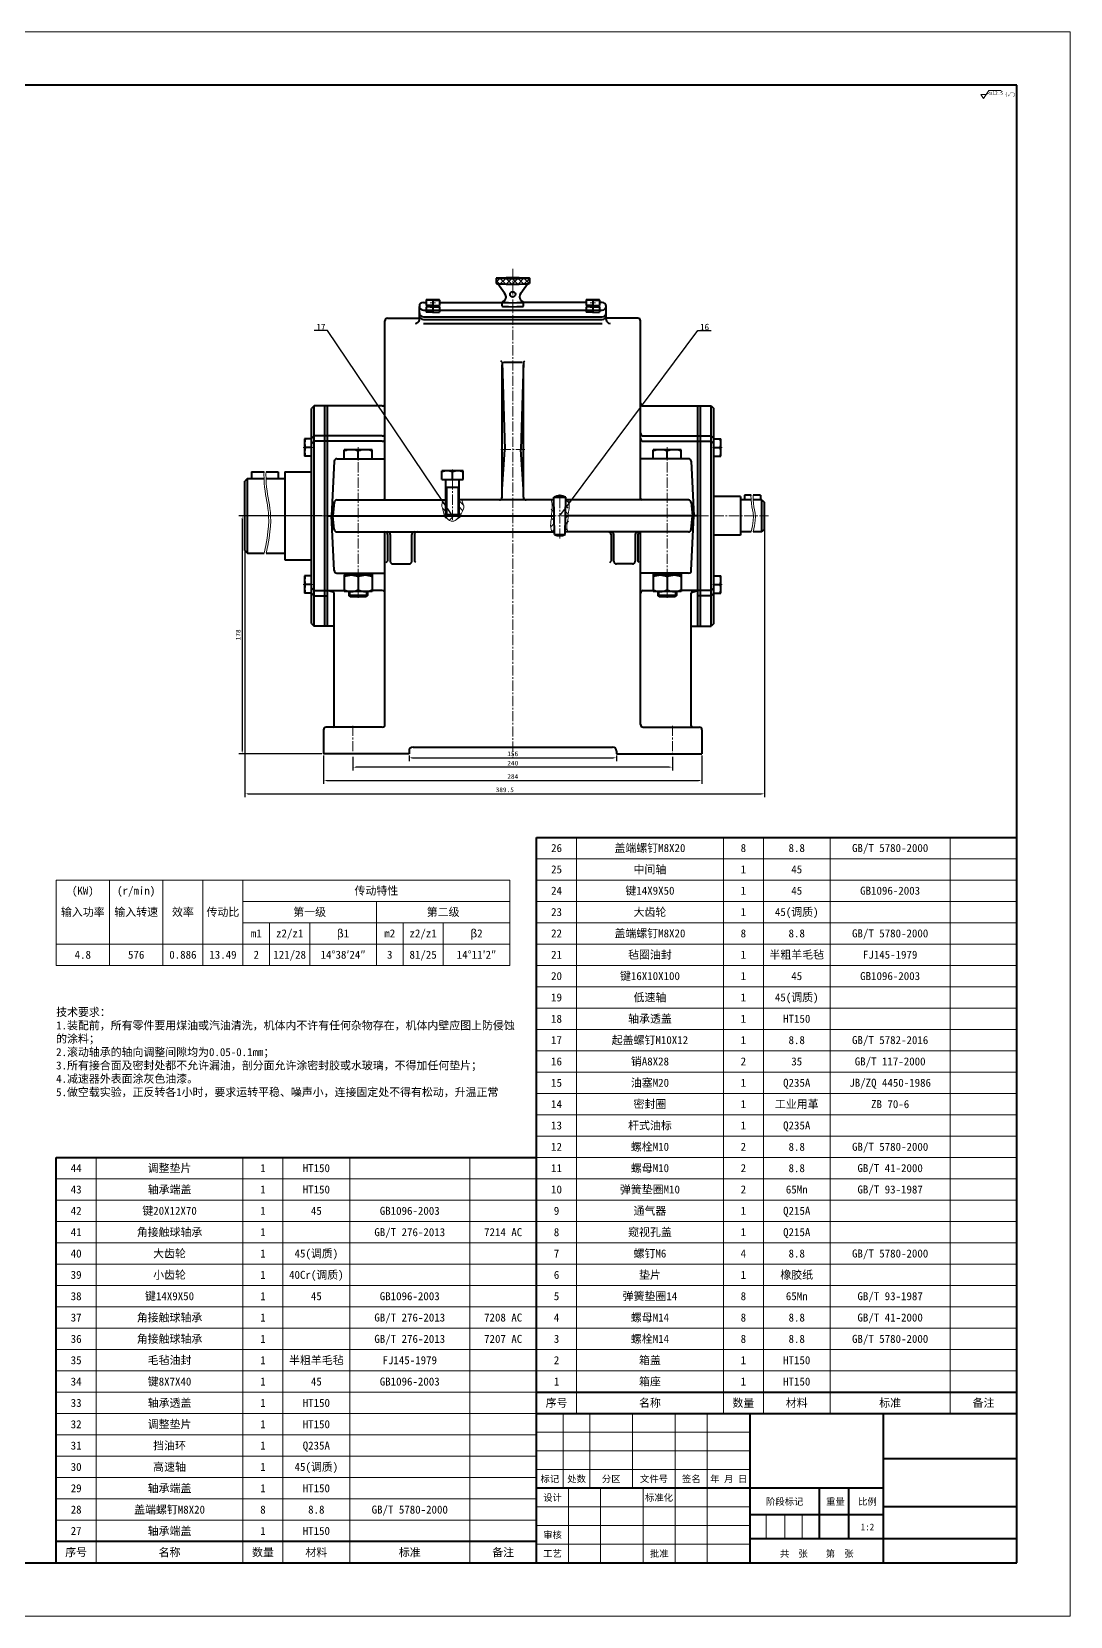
# Model space of a CAD drawing. Header units: millimetres. Extents: x -20 to 821, y -20 to 574.
# Drawn here: x 432 to 821, y -20 to 574 of the extents above; entities that cross this region are included whole.
import ezdxf
from ezdxf.enums import TextEntityAlignment as Align

# ---------------------------------------------------------------- set-up
doc = ezdxf.new("R2010")
doc.units = ezdxf.units.MM
doc.linetypes.add('CENTER2', pattern=[28.575000000000003, 19.05, -3.175, 3.175, -3.175])
for name, color, linetype, lineweight in [('中心线', 1, 'CENTER2', 20), ('剖面线', 4, 'Continuous', 20), ('尺寸', 3, 'Continuous', 20), ('文字', 7, 'Continuous', 20), ('标注', 7, 'Continuous', 20), ('粗实线', 7, 'Continuous', 40), ('细实线', 7, 'Continuous', 20)]:
    doc.layers.add(name, color=color, linetype=linetype, lineweight=lineweight)
doc.styles.add('SongTi', font='', dxfattribs={"height": 2.5})
doc.styles.get('SongTi').set_extended_font_data('SimSun', bold=True)
doc.dimstyles.new('ISO-25', dxfattribs={"dimtxt": 2.5, "dimasz": 2.5, "dimexe": 1.25, "dimexo": 0.625, "dimtad": 1, "dimdsep": 46, "dimtxsty": 'Standard', "dimcen": 2.5, "dimadec": 0, "dimazin": 0, "dimtfac": 1, "dimtmove": 0, "dimatfit": 3, "dimfxl": 1, "dimarcsym": 0})
pattern_1 = [(45, (0, 0), (-1.122532015133644, 1.122532015133644), [])]
pattern_2 = [(135, (0, 0), (-1.122532015133644, -1.122532015133644), [])]

# ---------------------------------------------------------------- blocks, each defined once
blk = doc.blocks.new('*D32')
at = {"layer": 'Defpoints', "color": 0, "linetype": 'Continuous'}
for p in [(552.22, 302.808), (552.22, 298.308), (671.97, 302.808)]:
    blk.add_point(p, dxfattribs=at)
at = {"layer": '尺寸', "color": 0, "linetype": 'Continuous', "lineweight": -2}
for p, q in [((552.22, 302.183), (552.22, 297.058)), ((670.72, 298.308), (553.47, 298.308)), ((671.97, 302.183), (671.97, 297.058))]:
    blk.add_line(p, q, dxfattribs=at)
at = {"layer": '尺寸', "color": 0, "linetype": 'Continuous'}
for points in [[(553.47, 298.5163333333333), (553.47, 298.0996666666667), (552.22, 298.308)], [(670.72, 298.5163333333333), (670.72, 298.0996666666667), (671.97, 298.308)]]:
    blk.add_solid(points, dxfattribs=at)
at = {"layer": '尺寸', "color": 0, "linetype": 'Continuous', "lineweight": 20, "insert": (612.095, 299.808), "char_height": 1.75, "attachment_point": 5}
blk.add_mtext('\\A3;240', dxfattribs=at)
blk = doc.blocks.new('*D33')
at = {"layer": 'Defpoints', "color": 0, "linetype": 'Continuous'}
for p in [(573.22, 303.308), (650.97, 303.308), (650.97, 301.808)]:
    blk.add_point(p, dxfattribs=at)
at = {"layer": '尺寸', "color": 0, "linetype": 'Continuous', "lineweight": -2}
for p, q in [((573.22, 302.683), (573.22, 300.558)), ((574.47, 301.808), (649.72, 301.808)), ((650.97, 302.683), (650.97, 300.558))]:
    blk.add_line(p, q, dxfattribs=at)
at = {"layer": '尺寸', "color": 0, "linetype": 'Continuous'}
for points in [[(574.47, 302.0163333333333), (574.47, 301.5996666666667), (573.22, 301.808)], [(649.72, 302.0163333333333), (649.72, 301.5996666666667), (650.97, 301.808)]]:
    blk.add_solid(points, dxfattribs=at)
at = {"layer": '尺寸', "color": 0, "linetype": 'Continuous', "lineweight": 20, "insert": (612.095, 303.308), "char_height": 1.75, "attachment_point": 5}
blk.add_mtext('\\A3;156', dxfattribs=at)
blk = doc.blocks.new('*D34')
at = {"layer": 'Defpoints', "color": 0, "linetype": 'Continuous'}
for p in [(541.22, 303.308), (682.97, 303.308), (682.97, 293.308)]:
    blk.add_point(p, dxfattribs=at)
at = {"layer": '尺寸', "color": 0, "linetype": 'Continuous', "lineweight": -2}
for p, q in [((541.22, 302.683), (541.22, 292.058)), ((682.97, 302.683), (682.97, 292.058)), ((542.47, 293.308), (681.72, 293.308))]:
    blk.add_line(p, q, dxfattribs=at)
at = {"layer": '尺寸', "color": 0, "linetype": 'Continuous'}
for points in [[(542.47, 293.5163333333333), (542.47, 293.0996666666667), (541.22, 293.308)], [(681.72, 293.5163333333333), (681.72, 293.0996666666667), (682.97, 293.308)]]:
    blk.add_solid(points, dxfattribs=at)
at = {"layer": '尺寸', "color": 0, "linetype": 'Continuous', "lineweight": 20, "insert": (612.095, 294.808), "char_height": 1.75, "attachment_point": 5}
blk.add_mtext('\\A3;284', dxfattribs=at)
blk = doc.blocks.new('*D35')
at = {"layer": 'Defpoints', "color": 0, "linetype": 'Continuous'}
for p in [(511.72, 392.468), (706.47, 392.468), (706.47, 288.308)]:
    blk.add_point(p, dxfattribs=at)
at = {"layer": '尺寸', "color": 0, "linetype": 'Continuous', "lineweight": -2}
for p, q in [((511.72, 391.843), (511.72, 287.058)), ((706.47, 391.843), (706.47, 287.058)), ((512.97, 288.308), (705.22, 288.308))]:
    blk.add_line(p, q, dxfattribs=at)
at = {"layer": '尺寸', "color": 0, "linetype": 'Continuous'}
for points in [[(512.97, 288.5163333333333), (512.97, 288.0996666666667), (511.72, 288.308)], [(705.22, 288.5163333333333), (705.22, 288.0996666666667), (706.47, 288.308)]]:
    blk.add_solid(points, dxfattribs=at)
at = {"layer": '尺寸', "color": 0, "linetype": 'Continuous', "lineweight": 20, "insert": (609.095, 289.808), "char_height": 1.75, "attachment_point": 5}
blk.add_mtext('389.5', dxfattribs=at)
blk = doc.blocks.new('*D36')
at = {"layer": 'Defpoints', "color": 0, "linetype": 'Continuous'}
for p in [(541.22, 392.468), (510.72, 303.308), (541.22, 303.308)]:
    blk.add_point(p, dxfattribs=at)
at = {"layer": '尺寸', "color": 0, "linetype": 'Continuous', "lineweight": -2}
for p, q in [((540.595, 392.468), (509.4700000000001, 392.468)), ((510.7200000000001, 391.218), (510.72, 304.558)), ((540.595, 303.308), (509.47, 303.308))]:
    blk.add_line(p, q, dxfattribs=at)
at = {"layer": '尺寸', "color": 0, "linetype": 'Continuous'}
for points in [[(510.5116666666668, 391.218), (510.9283333333334, 391.218), (510.7200000000001, 392.468)], [(510.5116666666667, 304.558), (510.9283333333333, 304.558), (510.72, 303.308)]]:
    blk.add_solid(points, dxfattribs=at)
at = {"layer": '尺寸', "color": 0, "linetype": 'Continuous', "lineweight": 20, "insert": (509.22, 347.888), "char_height": 1.75, "attachment_point": 5, "rotation": 90}
blk.add_mtext('\\A3;178', dxfattribs=at)

msp = doc.modelspace()

# ---------------------------------------------------------------- hatches: boundary and pattern name
at = {"layer": '剖面线', "linetype": 'Continuous', "lineweight": 20}
h = msp.add_hatch(dxfattribs=at)
h.set_pattern_fill('ANSI37', color=4, scale=0.5, style=0)
h.set_pattern_definition([(45, (0, 0), (-1.122532015133644, 1.122532015133644), []), (135, (0, 0), (-1.122532015133644, -1.122532015133644), [])])
edge = h.paths.add_edge_path()
edge.add_ellipse((612.095, 481.6040916901273), major_axis=(-6.249999999999999, 6.938893903907227e-16), ratio=0.03392036226041215, start_angle=0, end_angle=179.9999999999998)
edge.add_line((618.345, 481.6040916901273), (618.345, 479.6052426122586))
edge.add_ellipse((612.095, 479.6052426122586), major_axis=(-6.249999999999999, 6.938893903907227e-16), ratio=0.03392036226041215, start_angle=0, end_angle=179.9999999999998, ccw=False)
edge.add_line((605.845, 479.6052426122586), (605.845, 481.6040916901273))
h = msp.add_hatch(dxfattribs=at)
h.set_pattern_fill('ANSI31', color=4, scale=0.5, angle=90, style=0)
h.set_pattern_definition(pattern_2)
edge = h.paths.add_edge_path()
edge.add_line((585.97, 398.468), (586.97, 398.468))
edge.add_line((586.97, 398.468), (586.97, 392.468))
edge.add_line((586.97, 392.468), (586.47, 392.468))
edge.add_spline(control_points=[(586.47, 392.468), (586.4699293721375, 392.4679527355603), (586.5950556216993, 394.270780369084), (585.5303684681913, 395.4129043342393), (585.2599466525427, 396.7098964713067), (585.970070274771, 398.4680477878517), (585.97, 398.468)], knot_values=[0, 0, 0, 0, 0.0002549509756715196, 3.092329507806417, 6.102474863931274, 6.102729814906946, 6.102729814906946, 6.102729814906946, 6.102729814906946], degree=3, periodic=0)
h = msp.add_hatch(dxfattribs=at)
h.set_pattern_fill('ANSI31', color=4, scale=0.5, angle=90, style=0)
h.set_pattern_definition(pattern_2)
edge = h.paths.add_edge_path()
edge.add_line((592.97, 398.468), (591.97, 398.468))
edge.add_line((591.97, 398.468), (591.97, 392.468))
edge.add_line((591.97, 392.468), (592.47, 392.468))
edge.add_spline(control_points=[(592.47, 392.468), (592.4700708490144, 392.4680469322851), (592.3371340975792, 393.7623752715128), (594.547206251006, 395.3644886104032), (593.3977609363141, 397.2092821543167), (592.9699861665558, 398.4679907041084), (592.97, 398.468)], knot_values=[0, 0, 0, 0, 0.0002549509756713809, 3.250004951360327, 6.342285663472355, 6.342335663472342, 6.342335663472342, 6.342335663472342, 6.342335663472342], degree=3, periodic=0)
h = msp.add_hatch(dxfattribs=at)
h.set_pattern_fill('ANSI31', color=4, scale=0.5, angle=90, style=0)
h.set_pattern_definition(pattern_2)
edge = h.paths.add_edge_path()
edge.add_spline(control_points=[(626.595, 392.468), (626.5950141247262, 392.4680088470271), (625.7473923759655, 394.9375661436831), (627.3317678741436, 396.0042909467127), (626.4878430797373, 398.4679910553681), (626.4878571428571, 398.468)], knot_values=[0, 0, 0, 0, 4.999999998744897e-05, 6.000906572343393, 6.00095657234338, 6.00095657234338, 6.00095657234338, 6.00095657234338], degree=3, periodic=0)
edge.add_line((626.4878571428571, 398.468), (627.4878571428571, 398.468))
edge.add_line((627.4878571428571, 398.468), (627.595, 392.468))
edge.add_line((627.595, 392.468), (626.595, 392.468))
h = msp.add_hatch(dxfattribs=at)
h.set_pattern_fill('ANSI31', color=4, scale=0.5, angle=90, style=0)
h.set_pattern_definition(pattern_2)
edge = h.paths.add_edge_path()
edge.add_spline(control_points=[(632.845, 392.468), (632.8450141044576, 392.4680088793048), (631.9986077421269, 394.9356292482247), (633.8021082319443, 395.9946523135803), (632.9521286931416, 398.4679912159892), (632.9521428571429, 398.468)], knot_values=[0, 0, 0, 0, 4.999999998744897e-05, 6.000906572343393, 6.00095657234338, 6.00095657234338, 6.00095657234338, 6.00095657234338], degree=3, periodic=0)
edge.add_line((632.9521428571429, 398.468), (631.9521428571429, 398.468))
edge.add_line((631.9521428571429, 398.468), (631.845, 392.468))
edge.add_line((631.845, 392.468), (632.845, 392.468))
h = msp.add_hatch(dxfattribs=at)
h.set_pattern_fill('ANSI31', color=4, scale=0.5, style=0)
h.set_pattern_definition(pattern_1)
edge = h.paths.add_edge_path()
edge.add_line((586.47, 392.468), (592.47, 392.468))
edge.add_spline(control_points=[(592.47, 392.468), (592.4699291509856, 392.4679530677149), (592.5278119336953, 391.9046927049307), (591.0658963219958, 391.4474075112165), (589.5131392811401, 389.8247060061354), (587.733362163317, 391.5886727523694), (586.5904348805226, 391.7044025630059), (586.4701548618331, 392.4681036341396), (586.47, 392.468)], knot_values=[0, 0, 0, 0, 0.0002549509756715196, 1.414256388386552, 3.650324365886342, 5.886392343386132, 7.300075586725997, 7.300634603720384, 7.300634603720384, 7.300634603720384, 7.300634603720384], degree=3, periodic=0)
h = msp.add_hatch(dxfattribs=at)
h.set_pattern_fill('ANSI31', color=4, scale=0.5, style=0)
h.set_pattern_definition(pattern_1)
edge = h.paths.add_edge_path()
edge.add_spline(control_points=[(626.7021428571429, 386.468), (626.7021570433071, 386.4680087481726), (625.8508484030134, 388.9434982872206), (627.4426076570642, 389.9984338070154), (626.5949858752739, 392.4679911529728), (626.595, 392.468)], knot_values=[0, 0, 0, 0, 4.999999998744897e-05, 6.000906572343393, 6.00095657234338, 6.00095657234338, 6.00095657234338, 6.00095657234338], degree=3, periodic=0)
edge.add_line((626.595, 392.468), (627.595, 392.468))
edge.add_line((627.595, 392.468), (627.7021428571429, 386.468))
edge.add_line((627.7021428571429, 386.468), (626.7021428571429, 386.468))
h = msp.add_hatch(dxfattribs=at)
h.set_pattern_fill('ANSI31', color=4, scale=0.5, style=0)
h.set_pattern_definition(pattern_1)
edge = h.paths.add_edge_path()
edge.add_spline(control_points=[(632.7378571428571, 386.468), (632.7378713662724, 386.4680086874758), (631.8843264050587, 388.9471406288265), (633.6949654017674, 389.994652267237), (632.8449858359987, 392.4679912159892), (632.845, 392.468)], knot_values=[0, 0, 0, 0, 4.999999998744897e-05, 6.000906572343393, 6.00095657234338, 6.00095657234338, 6.00095657234338, 6.00095657234338], degree=3, periodic=0)
edge.add_line((632.845, 392.468), (631.845, 392.468))
edge.add_line((631.845, 392.468), (631.7378571428571, 386.468))
edge.add_line((631.7378571428571, 386.468), (632.7378571428571, 386.468))

# ---------------------------------------------------------------- linework, layer by layer
at = {"layer": '中心线', "color": 1, "linetype": 'CENTER2', "lineweight": 20, "ltscale": 0.2}
for p, q in [((612.095, 485.0510371585846), (612.095, 301.808)), ((583.095, 472.3302440066707), (581.095, 472.3302440066707)), ((583.095, 469.7862168371398), (581.095, 469.7862168371398)), ((582.095, 473.3302440066707), (582.095, 471.3302440066707)), ((582.095, 470.7862168371398), (582.095, 468.7862168371398)), ((643.095, 472.3302440066707), (641.095, 472.3302440066707)), ((643.095, 469.7862168371398), (641.095, 469.7862168371398)), ((642.095, 473.3302440066707), (642.095, 471.3302440066707)), ((642.095, 470.7862168371398), (642.095, 468.7862168371398)), ((537.22, 418.1006208180123), (533.57, 418.1006208180123)), ((554.22, 418.3156105895272), (554.22, 361.6703894104728)), ((607.595, 417.3918052947636), (616.595, 417.3918052947636)), ((669.97, 418.3156105895272), (669.97, 361.6703894104728)), ((686.97, 418.1006208180123), (690.62, 418.1006208180123)), ((589.47, 390.968), (589.47, 409.8918052947636)), ((629.72, 383.968), (629.72, 400.968)), ((510.22, 392.468), (707.97, 392.468)), ((537.22, 366.8353791819876), (533.57, 366.8353791819876)), ((686.97, 366.8353791819876), (690.62, 366.8353791819876)), ((552.22, 313.808), (552.22, 302.808)), ((671.97, 313.808), (671.97, 302.808))]:
    msp.add_line(p, q, dxfattribs=at)
at = {"layer": '中心线', "color": 7, "linetype": 'Continuous', "lineweight": 20}
for p, q in [((589.47, 409.2918052947635), (589.47, 409.8918052947636)), ((589.47, 408.9584719614302), (589.47, 409.1251386280969)), ((589.47, 406.7918052947635), (589.47, 408.7918052947635)), ((589.47, 406.4584719614302), (589.47, 406.6251386280969)), ((589.47, 405.6918052947636), (589.47, 406.2918052947635))]:
    msp.add_line(p, q, dxfattribs=at)
at = {"layer": '标注', "color": 7, "linetype": 'Continuous', "lineweight": 20}
for p, q in [((788.5, 549), (787.5, 550.5)), ((787.5, 550.5), (789.5, 550.5)), ((788.5, 549), (790.5, 552)), ((790.5, 552), (795.15, 552))]:
    msp.add_line(p, q, dxfattribs=at)
at = {"layer": '粗实线', "color": 7, "linetype": 'Continuous', "lineweight": 40}
for p, q in [((801, 554), (0, 554)), ((801, 0), (801, 554)), ((605.845, 481.6040916901273), (605.845, 479.6052426122586)), ((618.345, 481.6040916901273), (618.345, 479.6052426122586)), ((609.0092135623731, 475.9698544094829), (606.5376382078081, 479.5082385013463)), ((615.1807864376269, 475.9698544094829), (617.652361792192, 479.5082385013463)), ((577.095, 466.119492331166), (577.095, 470.9998458179728)), ((578.595, 472.4998458179728), (579.595, 472.4998458179728)), ((578.595, 469.6166150258377), (645.595, 469.6166150258377)), ((582.095, 473.5123891026664), (579.595, 473.4634292769613)), ((579.595, 473.4634292769613), (579.595, 473.365509625551)), ((582.095, 473.3165497998459), (579.595, 473.365509625551)), ((579.595, 473.365509625551), (579.595, 471.3666605476823)), ((582.095, 471.3177007219772), (579.595, 471.3666605476823)), ((582.095, 470.9683619331355), (579.595, 470.9194021074304)), ((579.595, 470.9194021074304), (579.595, 470.8214824560201)), ((582.095, 470.7725226303149), (579.595, 470.8214824560201)), ((579.595, 470.8214824560201), (579.595, 468.8226333781514)), ((584.595, 473.4634292769613), (582.095, 473.5123891026664)), ((582.095, 473.3165497998459), (584.595, 473.365509625551)), ((582.095, 473.3165497998459), (582.095, 471.3177007219772)), ((582.095, 471.3177007219772), (584.595, 471.3666605476823)), ((584.595, 470.9194021074304), (582.095, 470.9683619331355)), ((582.095, 470.7725226303149), (584.595, 470.8214824560201)), ((582.095, 470.7725226303149), (582.095, 468.7736735524463)), ((584.595, 473.365509625551), (584.595, 473.4634292769613)), ((584.595, 473.365509625551), (584.595, 471.3666605476823)), ((584.595, 472.4998458179728), (608.095, 472.4998458179728)), ((584.595, 470.8214824560201), (584.595, 470.9194021074304)), ((584.595, 470.8214824560201), (584.595, 468.8226333781514)), ((609.127088886238, 473.2700656277368), (608.0949999999999, 472.5573672303068)), ((608.095, 471.0582304219053), (608.0949999999999, 472.5573672303068)), ((615.0629111137621, 473.2700656277368), (616.0949999999999, 472.5573672303068)), ((616.095, 471.0582304219053), (616.0949999999999, 472.5573672303068)), ((639.595, 472.4998458179728), (616.095, 472.4998458179728)), ((642.095, 473.5123891026664), (639.595, 473.4634292769613)), ((639.595, 473.4634292769613), (639.595, 473.365509625551)), ((642.095, 473.3165497998459), (639.595, 473.365509625551)), ((639.595, 473.365509625551), (639.595, 471.3666605476823)), ((642.095, 471.3177007219772), (639.595, 471.3666605476823)), ((642.095, 470.9683619331355), (639.595, 470.9194021074304)), ((639.595, 470.9194021074304), (639.595, 470.8214824560201)), ((642.095, 470.7725226303149), (639.595, 470.8214824560201)), ((639.595, 470.8214824560201), (639.595, 468.8226333781514)), ((644.595, 473.4634292769613), (642.095, 473.5123891026664)), ((642.095, 473.3165497998459), (644.595, 473.365509625551)), ((642.095, 473.3165497998459), (642.095, 471.3177007219772)), ((642.095, 471.3177007219772), (644.595, 471.3666605476823)), ((644.595, 470.9194021074304), (642.095, 470.9683619331355)), ((642.095, 470.7725226303149), (644.595, 470.8214824560201)), ((642.095, 470.7725226303149), (642.095, 468.7736735524463)), ((644.595, 473.365509625551), (644.595, 473.4634292769613)), ((644.595, 473.365509625551), (644.595, 471.3666605476823)), ((645.595, 472.4998458179728), (644.595, 472.4998458179728)), ((644.595, 470.8214824560201), (644.595, 470.9194021074304)), ((644.595, 470.8214824560201), (644.595, 468.8226333781514)), ((647.095, 466.119492331166), (647.095, 470.9998458179728)), ((564.22, 398.968), (564.22, 465.6279999999999)), ((565.22, 466.6279999999999), (577.095, 466.6279999999999)), ((578.595, 467.1180536785019), (645.595, 467.1180536785019)), ((578.595, 466.1186291395675), (645.595, 466.1186291395675)), ((578.595, 464.619492331166), (645.595, 464.619492331166)), ((582.095, 468.7736735524463), (579.595, 468.8226333781514)), ((582.095, 468.7736735524463), (584.595, 468.8226333781514)), ((642.095, 468.7736735524463), (639.595, 468.8226333781514)), ((642.095, 468.7736735524463), (644.595, 468.8226333781514)), ((658.97, 466.6279999999999), (647.095, 466.6279999999999)), ((659.97, 398.968), (659.97, 465.6279999999999)), ((608.095, 450.0637619425287), (607.595, 450.5637619425287)), ((608.095, 450.0637619425287), (609.095, 417.3918052947636)), ((608.095, 399.468), (608.095, 449.0637619425287)), ((608.595, 450.0637619425287), (615.595, 450.0637619425287)), ((616.095, 450.0637619425287), (615.095, 417.3918052947636)), ((616.095, 450.0637619425287), (616.595, 450.5637619425287)), ((616.095, 399.468), (616.095, 449.0637619425287)), ((537.72, 433.718), (536.72, 432.718)), ((537.72, 351.218), (537.72, 433.718)), ((563.22, 433.718), (537.72, 433.718)), ((541.72, 351.218), (541.72, 433.718)), ((542.72, 351.218), (542.72, 433.718)), ((660.97, 433.718), (686.47, 433.718)), ((681.47, 351.218), (681.47, 433.718)), ((682.47, 351.218), (682.47, 433.718)), ((686.47, 433.718), (687.47, 432.718)), ((686.47, 351.218), (686.47, 433.718)), ((536.72, 352.218), (536.72, 432.718)), ((687.47, 352.218), (687.47, 432.718)), ((536.72, 421.468), (537.72, 422.468)), ((563.22, 422.468), (537.72, 422.468)), ((660.97, 422.468), (686.47, 422.468)), ((687.47, 421.468), (686.47, 422.468)), ((536.72, 421.3506208180123), (534.07, 421.3506208180123)), ((534.07, 421.3506208180123), (534.07, 414.8506208180123)), ((536.72, 418.1006208180123), (534.335, 418.1006208180123)), ((537.72, 420.468), (536.72, 419.468)), ((563.22, 420.468), (537.72, 420.468)), ((548.97, 413.9156105895272), (548.97, 417.3156105895272)), ((559.47, 417.3156105895272), (548.97, 417.3156105895272)), ((554.22, 413.9156105895272), (554.22, 416.8756105895272)), ((559.47, 413.9156105895272), (559.47, 417.3156105895272)), ((608.095, 402.468), (609.095, 417.3918052947636)), ((616.095, 402.468), (615.095, 417.3918052947636)), ((660.97, 420.468), (686.47, 420.468)), ((664.72, 413.9156105895272), (664.72, 417.3156105895272)), ((675.22, 417.3156105895272), (664.72, 417.3156105895272)), ((669.97, 413.9156105895272), (669.97, 416.8756105895272)), ((675.22, 413.9156105895272), (675.22, 417.3156105895272)), ((686.47, 420.468), (687.47, 419.468)), ((687.47, 421.3506208180123), (690.12, 421.3506208180123)), ((687.47, 418.1006208180123), (689.855, 418.1006208180123)), ((690.12, 414.8506208180123), (690.12, 421.3506208180123)), ((536.72, 414.8506208180123), (534.07, 414.8506208180123)), ((545.220609172981, 412.9505100862297), (544.22, 392.468)), ((546.22, 413.9156105895272), (564.22, 413.9156105895272)), ((677.97, 413.9156105895272), (659.97, 413.9156105895272)), ((678.9693908270191, 412.9505100862297), (679.97, 392.468)), ((687.47, 414.8506208180123), (690.12, 414.8506208180123)), ((512.72, 406.468), (511.72, 405.468)), ((511.72, 379.468), (511.72, 405.468)), ((512.72, 378.468), (512.72, 406.468)), ((512.72, 406.468), (518.97, 406.468)), ((514.22, 408.968), (514.22, 406.468)), ((514.22, 408.968), (518.97, 408.968)), ((519.72, 408.968), (524.22, 408.968)), ((519.72, 406.468), (526.72, 406.468)), ((524.22, 408.968), (524.22, 406.468)), ((526.72, 408.968), (526.72, 375.968)), ((526.72, 408.968), (536.72, 408.968)), ((585.47, 406.1918052947636), (585.47, 409.3918052947636)), ((593.47, 409.3918052947636), (585.47, 409.3918052947636)), ((585.47, 406.1918052947636), (593.47, 406.1918052947636)), ((586.97, 398.468), (586.97, 406.1918052947636)), ((589.47, 406.1918052947636), (589.47, 409.0718052947636)), ((591.97, 398.468), (591.97, 406.1918052947636)), ((593.47, 406.1918052947636), (593.47, 409.3918052947636)), ((546.22, 398.468), (586.97, 398.468)), ((586.97, 403.2953783092272), (591.97, 403.2953783092272)), ((586.97, 392.468), (586.97, 398.468)), ((627.4878571428571, 398.468), (591.97, 398.468)), ((591.97, 392.468), (591.97, 398.468)), ((627.72, 385.468), (627.47, 399.468)), ((627.47, 399.468), (631.97, 399.468)), ((631.72, 385.468), (631.97, 399.468)), ((677.97, 398.468), (631.9521428571429, 398.468)), ((697.47, 399.718), (687.47, 399.718)), ((697.47, 399.718), (697.47, 385.218)), ((701.47, 398.468), (697.47, 398.468)), ((698.97, 400.218), (698.97, 398.468)), ((701.47, 400.218), (698.97, 400.218)), ((704.97, 400.218), (702.22, 400.218)), ((705.47, 398.468), (702.22, 398.468)), ((704.97, 400.218), (704.97, 398.468)), ((705.47, 386.468), (705.47, 398.468)), ((705.47, 398.468), (706.47, 397.468)), ((542.72, 392.468), (627.595, 392.468)), ((545.220609172981, 371.9854899137702), (544.22, 392.468)), ((545.220609172981, 397.5028994967025), (544.72, 392.468)), ((545.220609172981, 387.4331005032975), (544.72, 392.468)), ((586.97, 392.968), (587.47, 392.468)), ((586.97, 392.968), (591.97, 392.968)), ((591.47, 392.468), (591.97, 392.968)), ((681.47, 392.468), (631.845, 392.468)), ((678.9693908270191, 397.5028994967025), (679.47, 392.468)), ((678.9693908270191, 387.4331005032975), (679.47, 392.468)), ((678.97, 372.0203894104727), (679.97, 392.468)), ((706.47, 387.468), (706.47, 397.468)), ((546.22, 386.468), (627.7021428571429, 386.468)), ((564.22, 314.308), (564.22, 386.468)), ((677.97, 386.468), (631.7378571428571, 386.468)), ((659.97, 314.308), (659.97, 386.468)), ((701.47, 386.468), (697.47, 386.468)), ((705.47, 386.468), (702.22, 386.468)), ((706.47, 387.468), (705.47, 386.468)), ((565.22, 385.468), (565.22, 375.468)), ((566.22, 385.468), (566.22, 375.468)), ((574.22, 375.468), (574.22, 385.468)), ((575.22, 385.468), (575.22, 375.468)), ((627.72, 385.468), (631.72, 385.468)), ((648.97, 385.468), (648.97, 375.468)), ((649.97, 375.468), (649.97, 385.468)), ((657.97, 385.468), (657.97, 375.468)), ((658.97, 385.468), (658.97, 375.468)), ((697.47, 385.218), (687.47, 385.218)), ((511.72, 379.468), (512.72, 378.468)), ((512.72, 378.468), (518.97, 378.468)), ((519.72, 378.468), (526.72, 378.468)), ((526.72, 375.968), (536.72, 375.968)), ((564.72, 374.968), (565.22, 375.468)), ((567.22, 374.468), (573.22, 374.468)), ((575.72, 374.968), (575.22, 375.468)), ((648.47, 374.968), (648.97, 375.468)), ((656.97, 374.468), (650.97, 374.468)), ((659.47, 374.968), (658.97, 375.468)), ((536.72, 370.0853791819876), (534.07, 370.0853791819876)), ((534.07, 370.0853791819876), (534.07, 363.5853791819876)), ((546.22, 371.0203894104727), (564.22, 371.0203894104727)), ((559.5699999999999, 370.2203894104728), (548.8700000000001, 370.2203894104728)), ((548.97, 370.2203894104728), (548.97, 364.1703894104728)), ((554.22, 370.2203894104728), (553.62, 371.0203894104728)), ((554.22, 369.6153894104728), (554.22, 364.7753894104728)), ((555.12, 370.2203894104728), (554.52, 371.0203894104728)), ((559.47, 370.2203894104728), (559.47, 364.1703894104728)), ((559.5699999999999, 370.2203894104728), (559.5699999999999, 371.0203894104728)), ((678.0048994967025, 371.0209985834536), (659.97, 371.0203894104727)), ((675.3199999999999, 370.2203894104728), (664.6200000000001, 370.2203894104728)), ((664.72, 370.2203894104728), (664.72, 364.1703894104728)), ((669.97, 370.2203894104728), (669.37, 371.0203894104728)), ((669.97, 369.6153894104728), (669.97, 364.7753894104728)), ((670.87, 370.2203894104728), (670.27, 371.0203894104728)), ((675.22, 370.2203894104728), (675.22, 364.1703894104728)), ((675.3199999999999, 370.2203894104728), (675.3199999999999, 371.0203894104728)), ((687.47, 370.0853791819876), (690.12, 370.0853791819876)), ((690.12, 363.5853791819876), (690.12, 370.0853791819876)), ((536.72, 363.5853791819876), (534.07, 363.5853791819876)), ((536.72, 366.8353791819876), (534.335, 366.8353791819876)), ((537.72, 364.468), (536.72, 365.468)), ((536.72, 363.468), (537.72, 362.468)), ((537.72, 364.468), (548.97, 364.468)), ((537.72, 362.468), (542.72, 362.468)), ((544.8154044976883, 363.9588135917238), (542.72, 364.468)), ((545.22, 313.808), (545.22, 363.468)), ((559.47, 364.1703894104728), (548.97, 364.1703894104728)), ((550.72, 364.1703894104728), (550.72, 362.6703894104728)), ((557.72, 362.6703894104728), (550.72, 362.6703894104728)), ((551.22, 362.1703894104728), (550.72, 362.6703894104728)), ((557.72, 362.6703894104728), (557.22, 362.1703894104728)), ((557.72, 364.1703894104728), (557.72, 362.6703894104728)), ((563.22, 364.468), (559.47, 364.468)), ((660.97, 364.468), (664.72, 364.468)), ((675.22, 364.1703894104728), (664.72, 364.1703894104728)), ((666.47, 364.1703894104728), (666.47, 362.6703894104728)), ((673.47, 362.6703894104728), (666.47, 362.6703894104728)), ((666.97, 362.1703894104728), (666.47, 362.6703894104728)), ((673.47, 362.6703894104728), (672.97, 362.1703894104728)), ((673.47, 364.1703894104728), (673.47, 362.6703894104728)), ((686.47, 364.468), (675.22, 364.468)), ((678.97, 313.808), (678.97, 363.468)), ((679.3745955023118, 363.9588135917238), (681.47, 364.468)), ((686.47, 362.468), (681.47, 362.468)), ((686.47, 364.468), (687.47, 365.468)), ((687.47, 363.468), (686.47, 362.468)), ((687.47, 366.8353791819876), (689.855, 366.8353791819876)), ((687.47, 363.5853791819876), (690.12, 363.5853791819876)), ((557.22, 362.1703894104728), (551.22, 362.1703894104728)), ((672.97, 362.1703894104728), (666.97, 362.1703894104728)), ((536.72, 352.218), (537.72, 351.218)), ((545.22, 351.218), (537.72, 351.218)), ((678.97, 351.218), (686.47, 351.218)), ((687.47, 352.218), (686.47, 351.218)), ((541.22, 312.308), (541.22, 303.308)), ((563.22, 313.308), (542.22, 313.308)), ((660.97, 313.308), (681.97, 313.308)), ((682.97, 312.308), (682.97, 303.308)), ((573.22, 303.308), (541.22, 303.308)), ((573.22, 304.308), (573.22, 303.308)), ((574.72, 305.808), (649.47, 305.808)), ((650.97, 304.308), (650.97, 303.308)), ((650.97, 303.308), (682.97, 303.308)), ((621, 56), (621, 272)), ((621, 272), (801, 272)), ((441, 0), (441, 152)), ((441, 152), (621, 152)), ((621, 64), (801, 64)), ((621, 0), (621, 56)), ((621, 56), (801, 56)), ((701, 0), (701, 56)), ((751, 0), (751, 56)), ((801, 39), (751, 39)), ((751, 28), (621, 28)), ((727, 9), (727, 28)), ((738, 9), (738, 28)), ((751, 18), (701, 18)), ((801, 21), (751, 21)), ((621, 8), (441, 8)), ((751, 9), (701, 9)), ((801, 9), (751, 9)), ((0, 0), (801, 0))]:
    msp.add_line(p, q, dxfattribs=at)
for centre, radius, start, end in [((607.595, 474.5556408471098), 2, 320, 45), ((616.595, 474.5556408471098), 2, 135, 220), ((578.595, 470.9998458179728), 1.5, 90, 180), ((578.595, 471.1166150258377), 1.5, 180, 270), ((645.595, 470.9998458179728), 1.5, 0, 90), ((645.595, 471.1166150258377), 1.5, 270, 0), ((565.22, 465.6279999999999), 1, 90, 180), ((575.595, 466.119492331166), 1.5, 270, 0), ((578.595, 468.6180536785019), 1.5, 180, 270), ((578.595, 467.6186291395675), 1.5, 180, 270), ((645.595, 468.6180536785019), 1.5, 270, 0), ((645.595, 467.6186291395675), 1.5, 270, 0), ((648.595, 466.119492331166), 1.5, 180, 270), ((658.97, 465.6279999999999), 1, 0, 90), ((563.22, 434.718), 1, 270, 0), ((660.97, 434.718), 1, 180, 270), ((563.22, 423.468), 1, 270, 0), ((660.97, 423.468), 1, 180, 270), ((539.1848113207548, 419.7256208180123), 5.114811320754717, 161.4758237055665, 198.5241762944335), ((539.1848113207548, 416.4756208180123), 5.114811320754717, 161.4758237055665, 198.5241762944335), ((551.595, 409.265354907709), 8.050255681818182, 70.96918678261666, 109.0308132173833), ((556.845, 409.265354907709), 8.050255681818182, 70.96918678261666, 109.0308132173833), ((563.22, 421.468), 1, 270, 0), ((660.97, 421.468), 1, 180, 270), ((667.345, 409.265354907709), 8.050255681818182, 70.96918678261666, 109.0308132173833), ((672.595, 409.265354907709), 8.050255681818182, 70.96918678261666, 109.0308132173833), ((685.0051886792453, 419.7256208180123), 5.114811320754717, 341.4758237055698, 18.52417629443013), ((685.0051886792453, 416.4756208180123), 5.114811320754717, 341.4758237055698, 18.52417629443013), ((546.22, 412.9156105895272), 1, 90, 178), ((677.97, 412.9156105895272), 1, 2.000000000000003, 90), ((587.47, 402.9818052947635), 6.41, 71.81944615835535, 108.1805538416447), ((591.47, 402.9818052947635), 6.41, 71.81944615835535, 108.1805538416447), ((546.22, 397.468), 1, 90, 178), ((563.72, 398.968), 0.5, 270, 0), ((607.095, 399.468), 1, 270, 0), ((617.095, 399.468), 1, 180, 270), ((629.72, 394.968), 5.031152949374527, 63.43494882292201, 116.565051177078), ((660.47, 398.968), 0.5, 180, 270), ((677.97, 397.468), 1, 2.000000000000003, 90), ((546.22, 387.468), 1, 182, 270), ((564.22, 385.468), 1, 0, 90), ((565.22, 385.468), 1, 0, 90), ((575.22, 385.468), 1, 90, 180), ((576.22, 385.468), 1, 90, 180), ((647.97, 385.468), 1, 0, 90), ((648.97, 385.468), 1, 0, 90), ((658.97, 385.468), 1, 90, 180), ((659.97, 385.468), 1, 90, 180), ((677.97, 387.468), 1, 270, 358), ((629.72, 389.468), 4.47213595499958, 243.434948822922, 296.565051177078), ((567.22, 375.468), 1, 180, 270), ((573.22, 375.468), 1, 270, 0), ((650.97, 375.468), 1, 180, 270), ((656.97, 375.468), 1, 270, 0), ((539.1848113207548, 368.4603791819876), 5.114811320754717, 161.4758237055673, 198.5241762944327), ((546.22, 372.0203894104727), 1, 182, 270), ((551.595, 364.2231580055142), 5.997231404958677, 64.04265054417624, 115.9573494558238), ((556.845, 364.2231580055142), 5.997231404958677, 64.04265054417624, 115.9573494558238), ((667.345, 364.2231580055142), 5.997231404958677, 64.04265054417624, 115.9573494558238), ((672.595, 364.2231580055142), 5.997231404958677, 64.04265054417624, 115.9573494558238), ((677.97, 372.0203894104727), 1, 272, 0), ((685.0051886792453, 368.4603791819876), 5.114811320754717, 341.4758237055698, 18.52417629443013), ((539.1848113207548, 365.2103791819876), 5.114811320754717, 161.4758237055673, 198.5241762944327), ((544.72, 363.468), 0.5, 0, 79), ((551.595, 370.1676208154315), 5.997231404958677, 244.0426505441762, 295.9573494558238), ((556.845, 370.1676208154315), 5.997231404958677, 244.0426505441762, 295.9573494558238), ((563.22, 363.468), 1, 0, 90), ((660.97, 363.468), 1, 90, 180), ((667.345, 370.1676208154315), 5.997231404958677, 244.0426505441762, 295.9573494558238), ((672.595, 370.1676208154315), 5.997231404958677, 244.0426505441762, 295.9573494558238), ((679.47, 363.468), 0.5, 101, 180), ((685.0051886792453, 365.2103791819876), 5.114811320754717, 341.4758237055698, 18.52417629443013), ((542.22, 312.308), 1, 90, 180), ((544.72, 313.808), 0.5, 270, 0), ((563.22, 314.308), 1, 270, 0), ((660.97, 314.308), 1, 180, 270), ((679.47, 313.808), 0.5, 180, 270), ((681.97, 312.308), 1, 0, 90), ((574.72, 304.308), 1.5, 90, 180), ((649.47, 304.308), 1.5, 0, 90)]:
    msp.add_arc(centre, radius, start, end, dxfattribs=at)
at = {"layer": '粗实线'}
for centre, major_axis, ratio in [((612.095, 481.6040916901273), (-6.249999999999999, 6.938893903907227e-16), 0.03392036226041215), ((612.095, 475.5556408471098), (-0.9999999999999999, 1.110223024625156e-16), 0.9994245389343421), ((582.095, 473.4144694512561), (-2.5, 5.551115123125783e-16), 0.03392036226041215), ((582.0950000000001, 470.8704422817252), (-2.5, 5.551115123125783e-16), 0.03392036226041215), ((642.095, 473.4144694512561), (-2.5, 5.551115123125783e-16), 0.03392036226041215), ((642.095, 470.8704422817252), (-2.5, 5.551115123125783e-16), 0.03392036226041215)]:
    msp.add_ellipse(centre, major_axis=major_axis, ratio=ratio, dxfattribs=at)
for centre, major_axis in [((612.095, 479.6052426122586), (-6.249999999999999, 6.938893903907227e-16)), ((612.0949999999999, 472.5573672303068), (-4, 4.440892098500626e-16)), ((612.095, 471.0582304219053), (-4, 4.440892098500626e-16))]:
    msp.add_ellipse(centre, major_axis=major_axis, ratio=0.03392036226041215, start_param=0, end_param=3.14159265358979, dxfattribs=at)
at = {"layer": '细实线', "color": 7, "linetype": 'Continuous', "lineweight": 20}
for p, q in [((821, 574), (-20, 574)), ((821, -20), (821, 574)), ((587.47, 392.468), (587.47, 403.2953783092272)), ((591.47, 392.468), (591.47, 403.2953783092272)), ((548.8700000000001, 371.0203894104728), (548.8700000000001, 370.2203894104728)), ((664.6200000000001, 371.0203894104728), (664.6200000000001, 370.2203894104728)), ((551.22, 364.1703894104728), (551.22, 362.1703894104728)), ((557.22, 364.1703894104728), (557.22, 362.1703894104728)), ((666.97, 364.1703894104728), (666.97, 362.1703894104728)), ((672.97, 364.1703894104728), (672.97, 362.1703894104728)), ((636, 56), (636, 272)), ((691, 56), (691, 272)), ((706, 56), (706, 272)), ((731, 56), (731, 272)), ((776, 56), (776, 272)), ((621, 264), (801, 264)), ((441, 256), (611, 256)), ((441, 256), (441, 224)), ((461, 256), (461, 224)), ((481, 256), (481, 224)), ((496, 256), (496, 224)), ((511, 256), (511, 224)), ((611, 256), (611, 224)), ((621, 256), (801, 256)), ((511, 248), (611, 248)), ((561, 248), (561, 224)), ((621, 248), (801, 248)), ((511, 240), (611, 240)), ((521, 240), (521, 224)), ((536, 240), (536, 224)), ((571, 240), (571, 224)), ((586, 240), (586, 224)), ((621, 240), (801, 240)), ((441, 232), (611, 232)), ((621, 232), (801, 232)), ((441, 224), (611, 224)), ((621, 224), (801, 224)), ((621, 216), (801, 216)), ((621, 208), (801, 208)), ((621, 200), (801, 200)), ((621, 192), (801, 192)), ((621, 184), (801, 184)), ((621, 176), (801, 176)), ((621, 168), (801, 168)), ((621, 160), (801, 160)), ((456, 0), (456, 152)), ((511, 0), (511, 152)), ((526, 0), (526, 152)), ((551, 0), (551, 152)), ((596, 0), (596, 152)), ((621, 152), (801, 152)), ((621, 144), (441, 144)), ((621, 144), (801, 144)), ((621, 136), (441, 136)), ((621, 136), (801, 136)), ((621, 128), (441, 128)), ((621, 128), (801, 128)), ((621, 120), (441, 120)), ((621, 120), (801, 120)), ((621, 112), (441, 112)), ((621, 112), (801, 112)), ((621, 104), (441, 104)), ((621, 104), (801, 104)), ((621, 96), (441, 96)), ((621, 96), (801, 96)), ((621, 88), (441, 88)), ((621, 88), (801, 88)), ((621, 80), (441, 80)), ((621, 80), (801, 80)), ((621, 72), (441, 72)), ((621, 72), (801, 72)), ((621, 64), (441, 64)), ((621, 56), (441, 56)), ((631, 28), (631, 56)), ((641, 28), (641, 56)), ((657, 28), (657, 56)), ((673, 0), (673, 56)), ((685, 0), (685, 56)), ((621, 48), (441, 48)), ((621, 49), (701, 49)), ((621, 42), (701, 42)), ((621, 40), (441, 40)), ((621, 32), (441, 32)), ((621, 35), (701, 35)), ((621, 24), (441, 24)), ((633, 0), (633, 28)), ((645, 0), (645, 28)), ((661, 0), (661, 28)), ((621, 21), (701, 21)), ((707, 9), (707, 18)), ((714, 9), (714, 18)), ((720.5, 9), (720.5, 18)), ((621, 16), (441, 16)), ((621, 14), (701, 14)), ((621, 7), (701, 7)), ((-20, -20), (821, -20))]:
    msp.add_line(p, q, dxfattribs=at)
for points, start_tangent, end_tangent in [([(518.97, 408.968), (518.97, 408.9675), (518.97, 406.4680499999999), (518.97, 406.468), (518.97, 406.46795), (518.97, 378.4680499999999), (518.97, 378.468)], (0.7854309386957214, 0.6189493036909874), (0.8079687103917654, 0.5892253923821235)), ([(519.72, 408.968), (519.72, 408.9675), (519.72, 406.4680499999999), (519.72, 406.468), (519.72, 406.46795), (519.72, 378.4680499999999), (519.72, 378.468)], (0.7858652054553509, 0.6183978321878394), (0.8083735305302182, 0.5886698863863437)), ([(585.97, 398.468), (585.96995, 398.46775), (585.72, 395.468), (586.46995, 392.46825), (586.47, 392.468), (586.4702500000001, 392.4675), (587.47, 391.468), (589.47, 390.468), (591.47, 391.468), (592.46995, 392.46775), (592.47, 392.468), (592.47005, 392.46825), (593.72, 395.468), (592.97, 398.46795), (592.97, 398.468)], (0.8269209900114539, 0.562318127289595), (0.8300066499970754, 0.5577534947991206)), ([(626.7021428571429, 386.468), (626.7021428571429, 386.4680499999999), (626.595, 392.46795), (626.595, 392.468), (626.595, 392.4680499999999), (626.4878571428571, 398.46795), (626.4878571428571, 398.468)], (0.8511698511805872, 0.5248903546848784), (0.8437871893860653, 0.536677909949687)), ([(632.7378571428571, 386.468), (632.7378571428571, 386.4680499999999), (632.845, 392.46795), (632.845, 392.468), (632.845, 392.4680499999999), (632.9521428571429, 398.46795), (632.9521428571429, 398.468)], (0.8534049149879591, 0.5212485501892492), (0.8462674553231239, 0.5327582885896047)), ([(701.47, 400.218), (701.47, 400.2175), (701.47, 398.4680499999999), (701.47, 398.468), (701.47, 398.46795), (701.47, 386.4680499999999), (701.47, 386.468)], (0.8685747149689962, 0.4955582352423649), (0.8758679608946862, 0.4825508419619478)), ([(702.22, 400.218), (702.22, 400.2175), (702.22, 398.4680499999999), (702.22, 398.468), (702.22, 398.46795), (702.22, 386.4680499999999), (702.22, 386.468)], (0.868802499106544, 0.4951587801364569), (0.8760857533563828, 0.4821553201676604))]:
    msp.add_spline(points, degree=3, dxfattribs=dict(at, start_tangent=start_tangent, end_tangent=end_tangent))

# ---------------------------------------------------------------- texts
at = {"layer": '文字', "color": 7, "style": 'SongTi'}
for s, height, p in [('17', 2.5, (540.22, 463.2979999999999)), ('16', 2.5, (683.97, 463.2979999999999)), ('26', 3, (628.5, 268)), ('盖端螺钉M8X20', 3, (663.5, 268)), ('8', 3, (698.5, 268)), ('8.8', 3, (718.5, 268)), ('GB/T 5780-2000', 3, (753.5, 268)), ('25', 3, (628.5, 260)), ('中间轴', 3, (663.5, 260)), ('1', 3, (698.5, 260)), ('45', 3, (718.5, 260)), ('(KW)', 3, (451, 252)), ('(r/min)', 3, (471, 252)), ('传动特性', 3, (561, 252)), ('24', 3, (628.5, 252)), ('键14X9X50', 3, (663.5, 252)), ('1', 3, (698.5, 252)), ('45', 3, (718.5, 252)), ('GB1096-2003', 3, (753.5, 252)), ('输入功率', 3, (451, 244)), ('输入转速', 3, (471, 244)), ('效率', 3, (488.5, 244)), ('传动比', 3, (503.5, 244)), ('第一级', 3, (536, 244)), ('第二级', 3, (586, 244)), ('23', 3, (628.5, 244)), ('大齿轮', 3, (663.5, 244)), ('1', 3, (698.5, 244)), ('45(调质)', 3, (718.5, 244)), ('z2/z1', 3, (528.5, 236)), ('β1', 3, (548.5, 236)), ('z2/z1', 3, (578.5, 236)), ('β2', 3, (598.5, 236)), ('盖端螺钉M8X20', 3, (663.5, 236)), ('GB/T 5780-2000', 3, (753.5, 236)), ('m1', 3, (516, 236)), ('m2', 3, (566, 236)), ('22', 3, (628.5, 236)), ('8', 3, (698.5, 236)), ('8.8', 3, (718.5, 236)), ('4.8', 3, (451, 228)), ('576', 3, (471, 228)), ('0.886', 3, (488.5, 228)), ('13.49', 3, (503.5, 228)), ('2', 3, (516, 228)), ('121/28', 3, (528.5, 228)), ('14°38′24″', 3, (548.5, 228)), ('3', 3, (566, 228)), ('81/25', 3, (578.5, 228)), ('14°11′2″', 3, (598.5, 228)), ('21', 3, (628.5, 228)), ('毡圈油封', 3, (663.5, 228)), ('1', 3, (698.5, 228)), ('半粗羊毛毡', 3, (718.5, 228)), ('FJ145-1979', 3, (753.5, 228)), ('20', 3, (628.5, 220)), ('键16X10X100', 3, (663.5, 220)), ('1', 3, (698.5, 220)), ('45', 3, (718.5, 220)), ('GB1096-2003', 3, (753.5, 220)), ('低速轴', 3, (663.5, 212)), ('45(调质)', 3, (718.5, 212)), ('19', 3, (628.5, 212)), ('1', 3, (698.5, 212)), ('18', 3, (628.5, 204)), ('轴承透盖', 3, (663.5, 204)), ('1', 3, (698.5, 204)), ('HT150', 3, (718.5, 204)), ('17', 3, (628.5, 196)), ('起盖螺钉M10X12', 3, (663.5, 196)), ('1', 3, (698.5, 196)), ('8.8', 3, (718.5, 196)), ('GB/T 5782-2016', 3, (753.5, 196)), ('16', 3, (628.5, 188)), ('销A8X28', 3, (663.5, 188)), ('2', 3, (698.5, 188)), ('35', 3, (718.5, 188)), ('GB/T 117-2000', 3, (753.5, 188)), ('15', 3, (628.5, 180)), ('油塞M20', 3, (663.5, 180)), ('1', 3, (698.5, 180)), ('Q235A', 3, (718.5, 180)), ('JB/ZQ 4450-1986', 3, (753.5, 180)), ('14', 3, (628.5, 172)), ('密封圈', 3, (663.5, 172)), ('1', 3, (698.5, 172)), ('工业用革', 3, (718.5, 172)), ('ZB 70-6', 3, (753.5, 172)), ('13', 3, (628.5, 164)), ('杆式油标', 3, (663.5, 164)), ('1', 3, (698.5, 164)), ('Q235A', 3, (718.5, 164)), ('12', 3, (628.5, 156)), ('螺栓M10', 3, (663.5, 156)), ('2', 3, (698.5, 156)), ('8.8', 3, (718.5, 156)), ('GB/T 5780-2000', 3, (753.5, 156)), ('44', 3, (448.5, 148)), ('调整垫片', 3, (483.5, 148)), ('1', 3, (518.5, 148)), ('HT150', 3, (538.5, 148)), ('11', 3, (628.5, 148)), ('螺母M10', 3, (663.5, 148)), ('2', 3, (698.5, 148)), ('8.8', 3, (718.5, 148)), ('GB/T 41-2000', 3, (753.5, 148)), ('43', 3, (448.5, 140)), ('轴承端盖', 3, (483.5, 140)), ('1', 3, (518.5, 140)), ('HT150', 3, (538.5, 140)), ('10', 3, (628.5, 140)), ('弹簧垫圈M10', 3, (663.5, 140)), ('2', 3, (698.5, 140)), ('65Mn', 3, (718.5, 140)), ('GB/T 93-1987', 3, (753.5, 140)), ('42', 3, (448.5, 132)), ('键20X12X70', 3, (483.5, 132)), ('1', 3, (518.5, 132)), ('45', 3, (538.5, 132)), ('GB1096-2003', 3, (573.5, 132)), ('9', 3, (628.5, 132)), ('通气器', 3, (663.5, 132)), ('1', 3, (698.5, 132)), ('Q215A', 3, (718.5, 132)), ('41', 3, (448.5, 124)), ('角接触球轴承', 3, (483.5, 124)), ('1', 3, (518.5, 124)), ('GB/T 276-2013', 3, (573.5, 124)), ('7214 AC', 3, (608.5, 124)), ('8', 3, (628.5, 124)), ('窥视孔盖', 3, (663.5, 124)), ('1', 3, (698.5, 124)), ('Q215A', 3, (718.5, 124)), ('40', 3, (448.5, 116)), ('大齿轮', 3, (483.5, 116)), ('1', 3, (518.5, 116)), ('45(调质)', 3, (538.5, 116)), ('7', 3, (628.5, 116)), ('螺钉M6', 3, (663.5, 116)), ('4', 3, (698.5, 116)), ('8.8', 3, (718.5, 116)), ('GB/T 5780-2000', 3, (753.5, 116)), ('39', 3, (448.5, 108)), ('小齿轮', 3, (483.5, 108)), ('1', 3, (518.5, 108)), ('40Cr(调质)', 3, (538.5, 108)), ('6', 3, (628.5, 108)), ('垫片', 3, (663.5, 108)), ('1', 3, (698.5, 108)), ('橡胶纸', 3, (718.5, 108)), ('38', 3, (448.5, 100)), ('键14X9X50', 3, (483.5, 100)), ('1', 3, (518.5, 100)), ('45', 3, (538.5, 100)), ('GB1096-2003', 3, (573.5, 100)), ('5', 3, (628.5, 100)), ('弹簧垫圈14', 3, (663.5, 100)), ('8', 3, (698.5, 100)), ('65Mn', 3, (718.5, 100)), ('GB/T 93-1987', 3, (753.5, 100)), ('37', 3, (448.5, 92)), ('角接触球轴承', 3, (483.5, 92)), ('1', 3, (518.5, 92)), ('GB/T 276-2013', 3, (573.5, 92)), ('7208 AC', 3, (608.5, 92)), ('4', 3, (628.5, 92)), ('螺母M14', 3, (663.5, 92)), ('8', 3, (698.5, 92)), ('8.8', 3, (718.5, 92)), ('GB/T 41-2000', 3, (753.5, 92)), ('36', 3, (448.5, 84)), ('角接触球轴承', 3, (483.5, 84)), ('1', 3, (518.5, 84)), ('GB/T 276-2013', 3, (573.5, 84)), ('7207 AC', 3, (608.5, 84)), ('3', 3, (628.5, 84)), ('螺栓M14', 3, (663.5, 84)), ('8', 3, (698.5, 84)), ('8.8', 3, (718.5, 84)), ('GB/T 5780-2000', 3, (753.5, 84)), ('35', 3, (448.5, 76)), ('毛毡油封', 3, (483.5, 76)), ('1', 3, (518.5, 76)), ('半粗羊毛毡', 3, (538.5, 76)), ('FJ145-1979', 3, (573.5, 76)), ('2', 3, (628.5, 76)), ('箱盖', 3, (663.5, 76)), ('1', 3, (698.5, 76)), ('HT150', 3, (718.5, 76)), ('34', 3, (448.5, 68)), ('键8X7X40', 3, (483.5, 68)), ('1', 3, (518.5, 68)), ('45', 3, (538.5, 68)), ('GB1096-2003', 3, (573.5, 68)), ('1', 3, (628.5, 68)), ('箱座', 3, (663.5, 68)), ('1', 3, (698.5, 68)), ('HT150', 3, (718.5, 68)), ('33', 3, (448.5, 60)), ('轴承透盖', 3, (483.5, 60)), ('1', 3, (518.5, 60)), ('HT150', 3, (538.5, 60)), ('序号', 3, (628.5, 60)), ('名称', 3, (663.5, 60)), ('数量', 3, (698.5, 60)), ('材料', 3, (718.5, 60)), ('标准', 3, (753.5, 60)), ('备注', 3, (788.5, 60)), ('32', 3, (448.5, 52)), ('调整垫片', 3, (483.5, 52)), ('HT150', 3, (538.5, 52)), ('1', 3, (518.5, 52)), ('31', 3, (448.5, 44)), ('挡油环', 3, (483.5, 44)), ('1', 3, (518.5, 44)), ('Q235A', 3, (538.5, 44)), ('30', 3, (448.5, 36)), ('高速轴', 3, (483.5, 36)), ('1', 3, (518.5, 36)), ('45(调质)', 3, (538.5, 36)), ('轴承端盖', 3, (483.5, 28)), ('标记', 2.5, (626, 31.5)), ('处数', 2.5, (636, 31.5)), ('分区', 2.5, (649, 31.5)), ('文件号', 2.5, (665, 31.5)), ('签名', 2.5, (679, 31.5)), ('年 月 日', 2.5, (693, 31.5)), ('29', 3, (448.5, 28)), ('1', 3, (518.5, 28)), ('HT150', 3, (538.5, 28)), ('设计', 2.5, (627, 24.5)), ('标准化', 2.5, (666.9, 24.5)), ('阶段标记', 2.5, (714, 23)), ('重量', 2.5, (733, 23)), ('比例', 2.5, (745, 23)), ('28', 3, (448.5, 20)), ('盖端螺钉M8X20', 3, (483.5, 20)), ('8', 3, (518.5, 20)), ('8.8', 3, (538.5, 20)), ('GB/T 5780-2000', 3, (573.5, 20)), ('27', 3, (448.5, 12)), ('轴承端盖', 3, (483.5, 12)), ('1', 3, (518.5, 12)), ('HT150', 3, (538.5, 12)), ('审核', 2.5, (627, 10.5)), ('1:2', 2.5, (745, 13.5)), ('序号', 3, (448.5, 4)), ('名称', 3, (483.5, 4)), ('数量', 3, (518.5, 4)), ('备注', 3, (608.5, 4)), ('材料', 3, (538.5, 4)), ('标准', 3, (573.5, 4)), ('工艺', 2.5, (627, 3.5)), ('批准', 2.5, (667, 3.5)), (' 共  张    第  张 ', 2.5, (726, 3.5))]:
    msp.add_text(s, height=height, dxfattribs=at).set_placement(p, align=Align.MIDDLE_CENTER)
at = {"layer": '文字', "color": 7, "insert": (441, 208), "char_height": 3, "width": 175, "attachment_point": 1, "style": 'SongTi'}
msp.add_mtext('技术要求：^J1.装配前，所有零件要用煤油或汽油清洗，机体内不许有任何杂物存在，机体内壁应图上防侵蚀的涂料；^J2.滚动轴承的轴向调整间隙均为0.05-0.1mm；^J3.所有接合面及密封处都不允许漏油，剖分面允许涂密封胶或水玻璃，不得加任何垫片；^J4.减速器外表面涂灰色油漆。^J5.做空载实验，正反转各1小时，要求运转平稳、噪声小，连接固定处不得有松动，升温正常', dxfattribs=at)
at = {"layer": '标注', "color": 7, "style": 'SongTi'}
for s, p in [('Ra12.5', (792.825, 551)), ('(√)', (798.5, 550.5))]:
    msp.add_text(s, height=1.25, dxfattribs=at).set_placement(p, align=Align.MIDDLE_CENTER)

# ---------------------------------------------------------------- dimensions: what is measured, and where the dimension line sits
at = {"layer": '尺寸', "color": 3, "linetype": 'Continuous', "lineweight": 20}
for p1, p2, distance, text, override, picture, middle in [((541.22, 392.468), (541.22, 303.308), -30.499999999999996, '\\A3;178', {"dimtxt": 1.75, "dimasz": 1.25, "dimdec": 0, "dimfrac": 2}, '*D36', (509.22, 347.888)), ((511.72, 392.468), (706.47, 392.468), -104.16000000000003, '389.5', {"dimtxt": 1.75, "dimasz": 1.25, "dimtdec": 3, "dimfrac": 2}, '*D35', (609.095, 289.808)), ((541.22, 303.308), (682.97, 303.308), -10, '\\A3;284', {"dimtxt": 1.75, "dimasz": 1.25, "dimdec": 0, "dimfrac": 2}, '*D34', (612.095, 294.808)), ((573.22, 303.308), (650.97, 303.308), -1.5, '\\A3;156', {"dimtxt": 1.75, "dimasz": 1.25, "dimdec": 0, "dimfrac": 2}, '*D33', (612.095, 303.308)), ((671.97, 302.808), (552.22, 302.808), 4.5, '\\A3;240', {"dimtxt": 1.75, "dimasz": 1.25, "dimdec": 0, "dimfrac": 2}, '*D32', (612.095, 299.808))]:
    dim = msp.add_aligned_dim(p1=p1, p2=p2, distance=distance, text=text, dimstyle='ISO-25', override=override, dxfattribs=at)
    dim.commit()
    dim.dimension.update_dxf_attribs({"geometry": picture, "text_midpoint": middle})

# ---------------------------------------------------------------- leaders
at = {"layer": '标注', "color": 7, "linetype": 'Continuous', "lineweight": 20, "has_arrowhead": 0}
for points in [[(589.47, 392.468), (542.72, 461.9979999999999), (537.72, 461.9979999999999)], [(629.72, 392.468), (681.47, 461.9979999999999), (686.47, 461.9979999999999)]]:
    msp.add_leader(points, dimstyle='ISO-25', override={"dimasz": 1.25}, dxfattribs=at)

doc.saveas('drawing.dxf')
